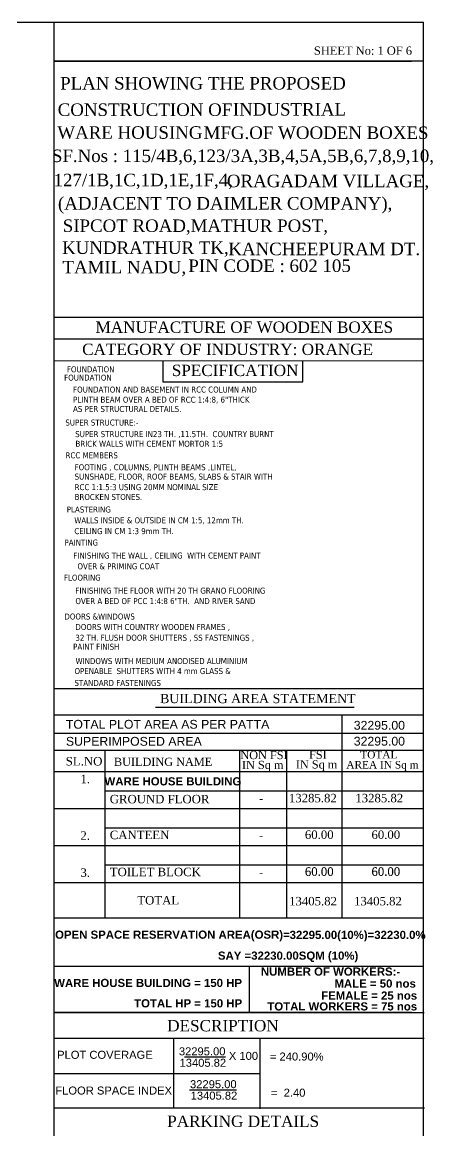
# Model space of a CAD drawing. Header units: metres. Extents: x 31037 to 31490, y -4422 to -3483.
# Drawn here: x 31336.5 to 31489.7, y -3896.1 to -3482.8 of the extents above; entities that cross this region are included whole.
import ezdxf
from ezdxf.enums import TextEntityAlignment as Align

# ---------------------------------------------------------------- set-up
doc = ezdxf.new("R2010")
doc.units = ezdxf.units.M
doc.header["$LTSCALE"] = 30
doc.header["$MEASUREMENT"] = 0
doc.layers.get('0').update_dxf_attribs({"color": 30, "lineweight": 40})
for name, color, linetype, lineweight in [('DIM', 5, 'Continuous', 25), ('JSC-K-Text 2', 7, 'Continuous', 20), ('JSC-L-Text 3', 7, 'Continuous', 20), ('TEXT', 11, 'Continuous', 30)]:
    doc.layers.add(name, color=color, linetype=linetype, lineweight=lineweight)
doc.layers.add('LE', color=3, linetype='Continuous')
doc.layers.add('txt', color=75, linetype='Continuous')
doc.styles.add('D', font='times.ttf')
doc.styles.add('JSC-Tahoma', font='tahoma.ttf')
doc.styles.add('off_name', font='arialbd.ttf')
doc.styles.add('RAM', font='dutchi.ttf')
doc.styles.add('ROMANC', font='times.ttf')
doc.styles.get("Standard").update_dxf_attribs({"font": 'times.ttf', "height": 0.05})
doc.styles.add('style2', font='arial.ttf')

msp = doc.modelspace()

# ---------------------------------------------------------------- linework, layer by layer
at = {"color": 0, "lineweight": 25}
for p, q in [((31486.18085, -3497.35985), (31348.35733, -3497.37413)), ((31481.7434, -3497.37413), (31348.35733, -3497.37413)), ((31481.7434, -3497.37413), (31348.35733, -3497.37413)), ((31481.7434, -3497.37413), (31348.35733, -3497.37413)), ((31486.18085, -3592.94436), (31348.35733, -3592.94682)), ((31486.18085, -3592.94436), (31348.35733, -3592.94682)), ((31486.18085, -3592.94436), (31348.35733, -3592.94682)), ((31486.18085, -3592.94436), (31348.35733, -3592.94682)), ((31486.18085, -3601.03369), (31348.35733, -3601.03634)), ((31486.18085, -3601.03369), (31348.35733, -3601.03634)), ((31486.18085, -3601.03369), (31348.35733, -3601.03634)), ((31486.18085, -3601.03369), (31348.35733, -3601.03634)), ((31486.18085, -3601.03388), (31348.35733, -3601.03653)), ((31486.18085, -3601.03388), (31348.35733, -3601.03653)), ((31486.18085, -3601.03388), (31348.35733, -3601.03653)), ((31486.18085, -3601.03388), (31348.35733, -3601.03653)), ((31486.18085, -3601.03388), (31348.35733, -3601.03634)), ((31486.18085, -3601.03388), (31348.35733, -3601.03634)), ((31486.18085, -3601.03388), (31348.35733, -3601.03634)), ((31486.18085, -3601.03388), (31348.35733, -3601.03634)), ((31486.18085, -3601.03407), (31348.35733, -3601.03653)), ((31486.18085, -3601.03407), (31348.35733, -3601.03653)), ((31486.18085, -3601.03407), (31348.35733, -3601.03653)), ((31486.18085, -3601.03407), (31348.35733, -3601.03653)), ((31486.18085, -3609.1234), (31348.35733, -3609.12605)), ((31486.18085, -3609.1234), (31348.35733, -3609.12605)), ((31486.18085, -3609.1234), (31348.35733, -3609.12605)), ((31486.18085, -3609.1234), (31348.35733, -3609.12605))]:
    msp.add_line(p, q, dxfattribs=at)
at = {"color": 0, "linetype": 'ByBlock', "lineweight": 25}
msp.add_line((31348.35733, -3497.37413), (31481.7434, -3497.37413), dxfattribs=at)
msp.add_line((31348.35733, -3497.37413), (31481.7434, -3497.37413), dxfattribs=at)
msp.add_line((31348.35733, -3497.37413), (31481.7434, -3497.37413), dxfattribs=at)
msp.add_line((31348.35733, -3497.37413), (31481.7434, -3497.37413), dxfattribs=at)
at = {"layer": 'DIM', "color": 0, "lineweight": 25}
for p, q in [((31036.8944, -3482.831), (31484.63417, -3482.831)), ((31036.8944, -3482.831), (31484.63417, -3482.831)), ((31036.8944, -3482.831), (31484.63417, -3482.831)), ((31036.8944, -3482.831), (31486.18085, -3482.831)), ((31348.35733, -3482.831), (31348.35733, -4133.39656)), ((31486.18085, -4133.39657), (31486.18085, -3482.831)), ((31388.91378, -3609.12527), (31388.91378, -3616.88474)), ((31441.17942, -3616.88474), (31441.17927, -3609.12427)), ((31388.91378, -3616.88474), (31441.17942, -3616.88474)), ((31348.14704, -3731.23567), (31486.08828, -3731.23567)), ((31367.31107, -3731.23631), (31486.08828, -3731.23567)), ((31367.31107, -3731.23631), (31486.08828, -3731.23567)), ((31367.31107, -3731.23631), (31486.08828, -3731.23567)), ((31386.24117, -3738.16978), (31460.36469, -3738.16978)), ((31348.23961, -3740.97677), (31485.81529, -3740.97038)), ((31348.23961, -3740.97677), (31485.81529, -3740.97038)), ((31348.23961, -3740.97677), (31485.81529, -3740.97038)), ((31348.23961, -3740.97677), (31485.81529, -3740.97038)), ((31348.23961, -3740.97677), (31485.81529, -3740.97038)), ((31348.23961, -3740.97677), (31485.81529, -3740.97038)), ((31348.23961, -3740.97677), (31485.81529, -3740.97038)), ((31348.23961, -3740.97677), (31485.81529, -3740.97038)), ((31348.23961, -3740.97677), (31485.81529, -3740.97038)), ((31348.23961, -3740.97677), (31485.81529, -3740.97038)), ((31348.23961, -3740.97677), (31485.81529, -3740.97038)), ((31348.23961, -3740.97677), (31485.81529, -3740.97038)), ((31348.23961, -3747.84819), (31485.84848, -3747.84819)), ((31348.23961, -3747.84819), (31485.84848, -3747.84819)), ((31348.23961, -3747.84819), (31485.84848, -3747.84819)), ((31348.23961, -3747.84819), (31485.84848, -3747.84819)), ((31348.23961, -3754.15742), (31485.87889, -3754.1507)), ((31348.23961, -3754.15742), (31485.87889, -3754.1507)), ((31348.23961, -3754.15742), (31485.87889, -3754.1507)), ((31348.23961, -3754.15742), (31485.87889, -3754.1507)), ((31367.40364, -3816.72908), (31367.40364, -3754.15742)), ((31367.40364, -3816.72908), (31367.40364, -3754.15742)), ((31367.40364, -3816.72908), (31367.40364, -3754.15742)), ((31367.40364, -3816.72908), (31367.40364, -3754.15742)), ((31417.5409, -3754.15741), (31417.5409, -3816.72908)), ((31417.5409, -3754.15741), (31417.5409, -3816.72908)), ((31417.5409, -3754.15741), (31417.5409, -3816.72908)), ((31417.5409, -3754.15741), (31417.5409, -3816.72908)), ((31417.5409, -3754.15742), (31417.5409, -3816.72908)), ((31417.5409, -3754.15742), (31417.5409, -3816.72908)), ((31417.5409, -3754.15742), (31417.5409, -3816.72908)), ((31417.5409, -3754.15742), (31417.5409, -3816.72908)), ((31417.5409, -3754.15742), (31417.5409, -3816.72908)), ((31417.5409, -3754.15742), (31417.5409, -3816.72908)), ((31417.5409, -3754.15742), (31417.5409, -3816.72908)), ((31417.5409, -3754.15742), (31417.5409, -3816.72908)), ((31435.09384, -3754.15742), (31435.09384, -3816.72908)), ((31435.09384, -3754.15742), (31435.09384, -3816.72908)), ((31435.09384, -3754.15742), (31435.09384, -3816.72908)), ((31435.09384, -3754.15742), (31435.09384, -3816.72908)), ((31455.67983, -3754.15742), (31455.67983, -3816.72908)), ((31455.67983, -3754.15742), (31455.67983, -3816.72908)), ((31455.67983, -3754.15742), (31455.67983, -3816.72908)), ((31455.67983, -3754.15742), (31455.67983, -3816.72908)), ((31348.23961, -3762.10075), (31485.91725, -3762.10075)), ((31348.23961, -3762.10075), (31485.91725, -3762.10075)), ((31348.23961, -3762.10075), (31485.91725, -3762.10075)), ((31348.23961, -3762.10075), (31485.91725, -3762.10075)), ((31367.40364, -3769.28051), (31486.04758, -3769.28051)), ((31367.40364, -3769.28051), (31486.04758, -3769.28051)), ((31367.40364, -3769.28051), (31486.04758, -3769.28051)), ((31367.40364, -3769.28051), (31486.04758, -3769.28051)), ((31348.23961, -3775.89832), (31486.04758, -3775.89832)), ((31348.23961, -3775.89832), (31486.04758, -3775.89832)), ((31348.23961, -3775.89832), (31486.04758, -3775.89832)), ((31348.23961, -3775.89832), (31486.04758, -3775.89832)), ((31367.40364, -3775.89832), (31484.41477, -3775.89832)), ((31367.40364, -3775.89832), (31484.41454, -3775.89832)), ((31367.40364, -3775.89832), (31484.41477, -3775.89832)), ((31367.40364, -3775.89832), (31484.41454, -3775.89832)), ((31367.40364, -3775.89832), (31484.41477, -3775.89832)), ((31367.40364, -3775.89832), (31484.41454, -3775.89832)), ((31367.40364, -3775.89832), (31484.41477, -3775.89832)), ((31367.40364, -3775.89832), (31484.41454, -3775.89832)), ((31367.40364, -3783.07808), (31486.01848, -3783.07808)), ((31367.40364, -3783.07808), (31486.01848, -3783.07808)), ((31367.40364, -3783.07808), (31486.01848, -3783.07808)), ((31367.40364, -3783.07808), (31486.01848, -3783.07808)), ((31348.23961, -3789.69589), (31486.04758, -3789.69589)), ((31348.23961, -3789.69589), (31486.04758, -3789.69589)), ((31348.23961, -3789.69589), (31486.04758, -3789.69589)), ((31348.23961, -3789.69589), (31486.04758, -3789.69589)), ((31367.40364, -3796.87565), (31486.04758, -3796.87565)), ((31367.40364, -3796.87565), (31486.04758, -3796.87565)), ((31367.40364, -3796.87565), (31486.04758, -3796.87565)), ((31367.40364, -3796.87565), (31486.04758, -3796.87565)), ((31348.23961, -3803.49346), (31486.04758, -3803.49346)), ((31348.23961, -3803.49346), (31486.04758, -3803.49346)), ((31348.23961, -3803.49346), (31486.04758, -3803.49346)), ((31348.23961, -3803.49346), (31486.04758, -3803.49346)), ((31348.23961, -3803.49346), (31486.04758, -3803.49346)), ((31348.23961, -3803.49346), (31486.04758, -3803.49346)), ((31348.23961, -3803.49346), (31486.04758, -3803.49346)), ((31348.23961, -3803.49346), (31486.04758, -3803.49346)), ((31348.23961, -3816.72844), (31486.18085, -3816.72844)), ((31367.40364, -3816.72908), (31486.18085, -3816.72844)), ((31367.40364, -3816.72908), (31486.18085, -3816.72844)), ((31367.40364, -3816.72908), (31486.18085, -3816.72844)), ((31348.16643, -3834.64785), (31486.06985, -3834.64785)), ((31421.16004, -3834.64785), (31421.16004, -3851.92585)), ((31481.85514, -3851.92586), (31348.46907, -3851.92584)), ((31481.85514, -3851.92586), (31348.46907, -3851.92584)), ((31348.46907, -3851.92585), (31486.47901, -3851.92585)), ((31481.85514, -3851.92585), (31348.46907, -3851.92585)), ((31481.85514, -3851.92585), (31348.46907, -3851.92585)), ((31481.85514, -3851.92585), (31348.46907, -3851.92585)), ((31481.85514, -3851.92585), (31348.46907, -3851.92585)), ((31486.55469, -3887.56304), (31348.46907, -3887.56304)), ((31486.55469, -3887.56305), (31348.46907, -3887.56304)), ((31486.55469, -3887.56304), (31348.46907, -3887.56304)), ((31486.55469, -3887.56304), (31348.46907, -3887.56304)), ((31486.55469, -3887.56305), (31348.46907, -3887.56304)), ((31486.55469, -3887.56304), (31348.46907, -3887.56304))]:
    msp.add_line(p, q, dxfattribs=at)
at = {"layer": 'TEXT', "color": 0, "lineweight": 25}
msp.add_line((31455.67983, -3740.97677), (31455.67983, -3754.15742), dxfattribs=at)
msp.add_line((31455.67983, -3740.97677), (31455.67983, -3754.15742), dxfattribs=at)
msp.add_line((31455.67983, -3740.97677), (31455.67983, -3754.15742), dxfattribs=at)
msp.add_line((31455.67983, -3740.97677), (31455.67983, -3754.15742), dxfattribs=at)
at = {"layer": 'txt', "color": 0, "lineweight": 25}
for p, q in [((31481.82468, -3851.92585), (31348.44464, -3851.92585)), ((31481.82468, -3851.92585), (31348.44464, -3851.92585)), ((31481.82468, -3851.92585), (31348.44464, -3851.92585)), ((31481.82468, -3851.92585), (31348.44464, -3851.92585)), ((31486.42951, -3861.62091), (31348.44464, -3861.62091)), ((31486.42951, -3861.62091), (31348.44464, -3861.62091)), ((31486.42951, -3861.62091), (31348.44464, -3861.62091)), ((31486.42951, -3861.62091), (31348.44464, -3861.62091)), ((31392.9167, -3861.62091), (31392.9167, -3887.56304)), ((31425.0768, -3861.62091), (31425.0768, -3887.89422)), ((31425.0768, -3861.62091), (31425.0768, -3887.89422)), ((31425.0768, -3861.62091), (31425.0768, -3887.89422)), ((31425.0768, -3861.62091), (31425.0768, -3887.89422)), ((31397.08529, -3868.52055), (31412.28583, -3868.52055)), ((31397.08529, -3868.52055), (31412.28583, -3868.52055)), ((31397.08529, -3868.52055), (31412.28583, -3868.52055)), ((31397.08529, -3868.52055), (31412.28583, -3868.52055)), ((31348.43861, -3874.75756), (31425.0768, -3874.75756)), ((31348.43861, -3874.75756), (31425.0768, -3874.75756)), ((31348.43861, -3874.75756), (31425.0768, -3874.75756)), ((31348.43861, -3874.75756), (31425.0768, -3874.75756)), ((31398.94503, -3880.76913), (31416.43957, -3880.76913)), ((31398.94503, -3880.76913), (31416.43957, -3880.76913)), ((31398.94503, -3880.76913), (31416.43957, -3880.76913)), ((31398.94503, -3880.76913), (31416.43957, -3880.76913)), ((31486.55469, -3887.56304), (31348.44464, -3887.56304)), ((31486.55469, -3887.56304), (31348.44464, -3887.56304)), ((31486.55469, -3887.56304), (31348.44464, -3887.56304)), ((31486.55469, -3887.56304), (31348.44464, -3887.56304))]:
    msp.add_line(p, q, dxfattribs=at)

# ---------------------------------------------------------------- texts
at = {"color": 0, "lineweight": 25}
for s, height, p in [('MANUFACTURE OF WOODEN BOXES', 4.2328249, (31363.85988, -3598.63361)), ('CATEGORY OF INDUSTRY: ORANGE ', 4.2328249, (31358.86295, -3606.8898)), ('SPECIFICATION', 4.2328249, (31392.30013, -3614.72923)), ('SPECIFICATION', 4.2328249, (31392.30013, -3614.72923)), ('SPECIFICATION', 4.2328249, (31392.30013, -3614.72923)), ('SPECIFICATION', 4.2328249, (31392.30013, -3614.72923)), ('DESCRIPTION', 4.2347738, (31390.58343, -3858.99081)), ('PARKING DETAILS', 4.2347738, (31390.58343, -3894.628))]:
    msp.add_text(s, height=height, dxfattribs=at).set_placement(p)
at = {"color": 0, "lineweight": 25, "extrusion": (0, 0, -1), "style": 'ROMANC', "text_generation_flag": 4}
msp.add_text('BUILDING AREA STATEMENT', height=3.4504836, rotation=180, dxfattribs=at).set_placement((-31387.90785, -3736.65824))
at = {"color": 0, "lineweight": 25, "style": 'ROMANC', "text_generation_flag": 6}
for s, height, p in [('NON FSI', 3.022411, (31417.87881, -3757.51349)), ('NON FSI', 3.022411, (31417.87881, -3757.51349)), ('NON FSI', 3.022411, (31417.87881, -3757.51349)), ('NON FSI', 3.022411, (31417.87881, -3757.51349)), ('FSI', 3.022411, (31443.48917, -3757.38685)), ('FSI', 3.022411, (31443.48917, -3757.38685)), ('FSI', 3.022411, (31443.48917, -3757.38685)), ('FSI', 3.022411, (31443.48917, -3757.38685)), ('TOTAL', 2.803679, (31462.58885, -3757.24929)), ('TOTAL', 2.803679, (31462.58885, -3757.24929)), ('TOTAL', 2.803679, (31462.58885, -3757.24929)), ('TOTAL', 2.803679, (31462.58885, -3757.24929)), ('SL.NO', 3.170136, (31352.7189, -3759.88367)), ('SL.NO', 3.170136, (31352.7189, -3759.88367)), ('SL.NO', 3.170136, (31352.7189, -3759.88367)), ('SL.NO', 3.170136, (31352.7189, -3759.88367)), ('BUILDING NAME', 3.022411, (31370.72977, -3760.03011)), ('BUILDING NAME', 3.022411, (31370.72977, -3760.03011)), ('BUILDING NAME', 3.022411, (31370.72977, -3760.03011)), ('BUILDING NAME', 3.022411, (31370.72977, -3760.03011)), ('IN Sq m', 3.022411, (31418.47063, -3761.17989)), ('IN Sq m', 3.022411, (31418.47063, -3761.17989)), ('IN Sq m', 3.022411, (31418.47063, -3761.17989)), ('IN Sq m', 3.022411, (31418.47063, -3761.17989)), ('IN Sq m', 3.022411, (31438.57644, -3761.00476)), ('IN Sq m', 3.022411, (31438.57644, -3761.00476)), ('IN Sq m', 3.022411, (31438.57644, -3761.00476)), ('IN Sq m', 3.022411, (31438.57644, -3761.00476)), ('AREA IN Sq m', 2.803679, (31457.38599, -3761.02518)), ('AREA IN Sq m', 2.803679, (31457.38599, -3761.02518)), ('AREA IN Sq m', 2.803679, (31457.38599, -3761.02518)), ('AREA IN Sq m', 2.803679, (31457.38599, -3761.02518))]:
    msp.add_text(s, height=height, rotation=180, dxfattribs=at).set_placement(p)
at = {"color": 0, "lineweight": 25}
for s, height, style, p in [('1.', 3.151485, 'D', (31358.22447, -3766.51119)), ('1.', 3.151485, 'D', (31358.22447, -3766.51119)), ('1.', 3.151485, 'D', (31358.22447, -3766.51119)), ('1.', 3.151485, 'D', (31358.22447, -3766.51119)), ('WARE HOUSE BUILDING', 3.043636, 'off_name', (31367.21954, -3767.31785)), ('GROUND FLOOR', 3.1514847, 'D', (31369.17456, -3773.99826)), ('GROUND FLOOR', 3.1514847, 'D', (31369.17456, -3773.99826)), ('GROUND FLOOR', 3.1514847, 'D', (31369.17456, -3773.99826)), ('GROUND FLOOR', 3.1514847, 'D', (31369.17456, -3773.99826)), ('2.', 3.151485, 'D', (31358.22447, -3787.59678)), ('CANTEEN', 3.151485, 'D', (31369.17456, -3787.3496)), ('3.', 3.151485, 'D', (31358.22447, -3801.39621)), ('TOILET BLOCK', 3.1514847, 'D', (31369.17456, -3801.14903)), ('TOTAL', 3.151485, 'D', (31379.44094, -3811.70056)), ('TOTAL', 3.151485, 'D', (31379.44094, -3811.70056)), ('TOTAL', 3.151485, 'D', (31379.44094, -3811.70056)), ('TOTAL', 3.151485, 'D', (31379.44094, -3811.70056)), ('OPEN SPACE RESERVATION AREA(OSR)=  ', 3.043636, 'off_name', (31348.77474, -3824.46955)), ('32295.00(10%%%)=32230.0%%%', 3.043636, 'off_name', (31436.25639, -3824.55374)), ('SAY =32230.00SQM (10%%%)', 3.043636, 'off_name', (31409.5169, -3832.28505)), ('NUMBER OF WORKERS:- ', 3.043636, 'off_name', (31425.53822, -3838.22512)), ('WARE HOUSE BUILDING = 150 HP', 3.043636, 'off_name', (31348.44015, -3842.46334)), ('MALE = 50 nos', 3.043636, 'off_name', (31452.96271, -3842.67713)), ('TOTAL HP = 150 HP', 3.043636, 'off_name', (31378.25738, -3850.05882)), ('FEMALE = 25 nos', 3.043636, 'off_name', (31448.02002, -3847.16586)), ('TOTAL WORKERS = 75 nos', 3.043636, 'off_name', (31427.94606, -3851.20689))]:
    msp.add_text(s, height=height, dxfattribs=dict(at, style=style)).set_placement(p)
at = {"color": 0, "lineweight": 25, "style": 'D'}
for s, height, p in [('-', 3.15148, (31426.42582, -3773.66067)), ('-', 3.15148, (31426.42582, -3773.66067)), ('-', 3.15148, (31426.42582, -3773.66067)), ('-', 3.15148, (31426.42582, -3773.66067)), ('13285.82', 3.151485, (31453.83552, -3773.61073)), ('13285.82', 3.151485, (31478.61054, -3773.61073)), ('60.00', 3.151485, (31452.65568, -3787.25739)), ('60.00', 3.151485, (31477.48593, -3787.25739)), ('-', 3.15148, (31426.42582, -3787.55317)), ('-', 3.15148, (31426.42582, -3787.55317)), ('-', 3.15148, (31426.42582, -3787.55317)), ('-', 3.15148, (31426.42582, -3787.55317)), ('-', 3.15148, (31426.42582, -3801.3526)), ('-', 3.15148, (31426.42582, -3801.3526)), ('-', 3.15148, (31426.42582, -3801.3526)), ('-', 3.15148, (31426.42582, -3801.3526)), ('60.00', 3.151485, (31452.65568, -3800.96003)), ('60.00', 3.151485, (31452.65568, -3800.96003)), ('60.00', 3.151485, (31452.65568, -3800.96003)), ('60.00', 3.151485, (31452.65568, -3801.05682)), ('60.00', 3.151485, (31477.48593, -3800.96003)), ('60.00', 3.151485, (31477.48593, -3800.96003)), ('60.00', 3.151485, (31477.48593, -3800.96003)), ('60.00', 3.151485, (31477.48593, -3801.05682)), ('13405.82', 3.151485, (31453.90411, -3812.0283)), ('13405.82', 3.151485, (31478.11693, -3812.0283))]:
    msp.add_text(s, height=height, dxfattribs=at).set_placement(p, align=Align.RIGHT)
at = {"layer": 'JSC-K-Text 2', "color": 0, "lineweight": 25, "style": 'JSC-Tahoma'}
for s, p in [('FOUNDATION AND BASEMENT IN RCC COLUMN AND ', (31355.46947, -3620.88007)), ('FOUNDATION AND BASEMENT IN RCC COLUMN AND ', (31355.46947, -3620.88007)), ('FOUNDATION AND BASEMENT IN RCC COLUMN AND ', (31355.46947, -3620.88007)), ('FOUNDATION AND BASEMENT IN RCC COLUMN AND ', (31355.46947, -3620.88007)), ('PLINTH BEAM OVER A BED OF RCC 1:4:8, 6"THICK ', (31355.46947, -3624.64814)), ('PLINTH BEAM OVER A BED OF RCC 1:4:8, 6"THICK ', (31355.46947, -3624.64814)), ('PLINTH BEAM OVER A BED OF RCC 1:4:8, 6"THICK ', (31355.46947, -3624.64814)), ('PLINTH BEAM OVER A BED OF RCC 1:4:8, 6"THICK ', (31355.46947, -3624.64814)), ('AS PER STRUCTURAL DETAILS.', (31355.46947, -3628.11002)), ('AS PER STRUCTURAL DETAILS.', (31355.46947, -3628.11002)), ('AS PER STRUCTURAL DETAILS.', (31355.46947, -3628.11002)), ('AS PER STRUCTURAL DETAILS.', (31355.46947, -3628.11002)), ('SUPER STRUCTURE IN23 TH. ,11.5TH.  COUNTRY BURNT', (31356.2685, -3637.49126)), ('SUPER STRUCTURE IN23 TH. ,11.5TH.  COUNTRY BURNT', (31356.2685, -3637.49126)), ('SUPER STRUCTURE IN23 TH. ,11.5TH.  COUNTRY BURNT', (31356.2685, -3637.49126)), ('SUPER STRUCTURE IN23 TH. ,11.5TH.  COUNTRY BURNT', (31356.2685, -3637.49126)), (' BRICK WALLS WITH CEMENT MORTOR 1:5', (31355.53053, -3641.10304)), (' BRICK WALLS WITH CEMENT MORTOR 1:5', (31355.53053, -3641.10304)), (' BRICK WALLS WITH CEMENT MORTOR 1:5', (31355.53053, -3641.10304)), (' BRICK WALLS WITH CEMENT MORTOR 1:5', (31355.53053, -3641.10304)), ('FOOTING , COLUMNS, PLINTH BEAMS ,LINTEL,', (31356.05578, -3649.82258)), ('FOOTING , COLUMNS, PLINTH BEAMS ,LINTEL,', (31356.05578, -3649.82258)), ('FOOTING , COLUMNS, PLINTH BEAMS ,LINTEL,', (31356.05578, -3649.82258)), ('FOOTING , COLUMNS, PLINTH BEAMS ,LINTEL,', (31356.05578, -3649.82258)), ('SUNSHADE, FLOOR, ROOF BEAMS, SLABS & STAIR WITH', (31356.05578, -3653.31963)), ('SUNSHADE, FLOOR, ROOF BEAMS, SLABS & STAIR WITH', (31356.05578, -3653.31963)), ('SUNSHADE, FLOOR, ROOF BEAMS, SLABS & STAIR WITH', (31356.05578, -3653.31963)), ('SUNSHADE, FLOOR, ROOF BEAMS, SLABS & STAIR WITH', (31356.05578, -3653.31963)), ('RCC 1:1.5:3 USING 20MM NOMINAL SIZE', (31356.05578, -3657.26025)), ('RCC 1:1.5:3 USING 20MM NOMINAL SIZE', (31356.05578, -3657.26025)), ('RCC 1:1.5:3 USING 20MM NOMINAL SIZE', (31356.05578, -3657.26025)), ('RCC 1:1.5:3 USING 20MM NOMINAL SIZE', (31356.05578, -3657.26025)), ('BROCKEN STONES.', (31356.05578, -3660.90828)), ('BROCKEN STONES.', (31356.05578, -3660.90828)), ('BROCKEN STONES.', (31356.05578, -3660.90828)), ('BROCKEN STONES.', (31356.05578, -3660.90828)), ('WALLS INSIDE & OUTSIDE IN CM 1:5, 12mm TH.', (31355.94582, -3669.63271)), ('WALLS INSIDE & OUTSIDE IN CM 1:5, 12mm TH.', (31355.94582, -3669.63271)), ('WALLS INSIDE & OUTSIDE IN CM 1:5, 12mm TH.', (31355.94582, -3669.63271)), ('WALLS INSIDE & OUTSIDE IN CM 1:5, 12mm TH.', (31355.94582, -3669.63271)), ('CEILING IN CM 1:3 9mm TH.', (31355.94582, -3673.65621)), ('CEILING IN CM 1:3 9mm TH.', (31355.94582, -3673.65621)), ('CEILING IN CM 1:3 9mm TH.', (31355.94582, -3673.65621)), ('CEILING IN CM 1:3 9mm TH.', (31355.94582, -3673.65621)), ('FINISHING THE WALL , CEILING  WITH CEMENT PAINT', (31355.58217, -3682.7477)), ('FINISHING THE WALL , CEILING  WITH CEMENT PAINT', (31355.58217, -3682.7477)), ('FINISHING THE WALL , CEILING  WITH CEMENT PAINT', (31355.58217, -3682.7477)), ('FINISHING THE WALL , CEILING  WITH CEMENT PAINT', (31355.58217, -3682.7477)), (' OVER & PRIMING COAT', (31356.27702, -3686.75224)), (' OVER & PRIMING COAT', (31356.27702, -3686.75224)), (' OVER & PRIMING COAT', (31356.27702, -3686.75224)), (' OVER & PRIMING COAT', (31356.27702, -3686.75224)), ('FINISHING THE FLOOR WITH 20 TH GRANO FLOORING', (31356.34713, -3695.82823)), ('FINISHING THE FLOOR WITH 20 TH GRANO FLOORING', (31356.34713, -3695.82823)), ('FINISHING THE FLOOR WITH 20 TH GRANO FLOORING', (31356.34713, -3695.82823)), ('FINISHING THE FLOOR WITH 20 TH GRANO FLOORING', (31356.34713, -3695.82823)), ('OVER A BED OF PCC 1:4:8 6"TH.  AND RIVER SAND', (31356.34713, -3699.72119)), ('OVER A BED OF PCC 1:4:8 6"TH.  AND RIVER SAND', (31356.34713, -3699.72119)), ('OVER A BED OF PCC 1:4:8 6"TH.  AND RIVER SAND', (31356.34713, -3699.72119)), ('OVER A BED OF PCC 1:4:8 6"TH.  AND RIVER SAND', (31356.34713, -3699.72119)), ('DOORS WITH COUNTRY WOODEN FRAMES ,', (31356.34713, -3709.38394)), ('DOORS WITH COUNTRY WOODEN FRAMES ,', (31356.34713, -3709.38394)), ('DOORS WITH COUNTRY WOODEN FRAMES ,', (31356.34713, -3709.38394)), ('DOORS WITH COUNTRY WOODEN FRAMES ,', (31356.34713, -3709.38394)), ('PAINT FINISH', (31355.50276, -3716.74256)), ('PAINT FINISH', (31355.50276, -3716.74256)), ('PAINT FINISH', (31355.50276, -3716.74256)), ('PAINT FINISH', (31355.50276, -3716.74256)), (' 32 TH. FLUSH DOOR SHUTTERS , SS FASTENINGS ,', (31355.50276, -3713.38313)), (' 32 TH. FLUSH DOOR SHUTTERS , SS FASTENINGS ,', (31355.50276, -3713.38313)), (' 32 TH. FLUSH DOOR SHUTTERS , SS FASTENINGS ,', (31355.50276, -3713.38313)), (' 32 TH. FLUSH DOOR SHUTTERS , SS FASTENINGS ,', (31355.50276, -3713.38313)), ('WINDOWS WITH MEDIUM ANODISED ALUMINIUM ', (31356.41877, -3722.08441)), ('WINDOWS WITH MEDIUM ANODISED ALUMINIUM ', (31356.41877, -3722.08441)), ('WINDOWS WITH MEDIUM ANODISED ALUMINIUM ', (31356.41877, -3722.08441)), ('WINDOWS WITH MEDIUM ANODISED ALUMINIUM ', (31356.41877, -3722.08441)), ('OPENABLE  SHUTTERS WITH 4 mm GLASS & ', (31356.00548, -3725.81395)), ('OPENABLE  SHUTTERS WITH 4 mm GLASS & ', (31356.00548, -3725.81395)), ('OPENABLE  SHUTTERS WITH 4 mm GLASS & ', (31356.00548, -3725.81395)), ('OPENABLE  SHUTTERS WITH 4 mm GLASS & ', (31356.00548, -3725.81395)), ('STANDARD FASTENINGS', (31356.00548, -3730.23916)), ('STANDARD FASTENINGS', (31356.00548, -3730.23916)), ('STANDARD FASTENINGS', (31356.00548, -3730.23916)), ('STANDARD FASTENINGS', (31356.00548, -3730.23916))]:
    msp.add_text(s, height=2.230892, dxfattribs=at).set_placement(p)
at = {"layer": 'JSC-L-Text 3', "color": 0, "lineweight": 25, "style": 'JSC-Tahoma'}
for s, p in [('FOUNDATION', (31353.17194, -3613.34217)), ('FOUNDATION', (31353.17194, -3613.34217)), ('FOUNDATION', (31353.17194, -3613.34217)), ('FOUNDATION', (31352.14068, -3616.43413)), ('SUPER STRUCTURE:-', (31352.60338, -3633.17847)), ('SUPER STRUCTURE:-', (31352.60338, -3633.17847)), ('SUPER STRUCTURE:-', (31352.60338, -3633.17847)), ('SUPER STRUCTURE:-', (31352.60338, -3633.17847)), ('RCC MEMBERS', (31352.66567, -3645.40122)), ('RCC MEMBERS', (31352.66567, -3645.40122)), ('RCC MEMBERS', (31352.66567, -3645.40122)), ('RCC MEMBERS', (31352.66567, -3645.40122)), ('PLASTERING', (31353.13119, -3665.5882)), ('PLASTERING', (31353.13119, -3665.5882)), ('PLASTERING', (31353.13119, -3665.5882)), ('PLASTERING', (31353.13119, -3665.5882)), ('PAINTING', (31352.27656, -3677.90232)), ('PAINTING', (31352.27656, -3677.90232)), ('PAINTING', (31352.27656, -3677.90232)), ('PAINTING', (31352.27656, -3677.90232)), (' FLOORING', (31351.22651, -3690.98285)), (' FLOORING', (31351.22651, -3690.98285)), (' FLOORING', (31351.22651, -3690.98285)), (' FLOORING', (31351.22651, -3690.98285)), ('DOORS &WINDOWS', (31352.24588, -3705.47681)), ('DOORS &WINDOWS', (31352.24588, -3705.47681)), ('DOORS &WINDOWS', (31352.24588, -3705.47681)), ('DOORS &WINDOWS', (31352.24588, -3705.47681))]:
    msp.add_text(s, height=2.230892, dxfattribs=at).set_placement(p)
at = {"layer": 'LE', "color": 0, "linetype": 'ByBlock', "lineweight": 25, "style": 'RAM'}
msp.add_text('SHEET No: 1 OF 6', height=3.0715065, dxfattribs=at).set_placement((31445.30289, -3494.97367, 1.05187))
at = {"layer": 'TEXT', "color": 0, "lineweight": 25}
for s, p in [('PLAN SHOWING THE PROPOSED ', (31350.66678, -3507.9269)), ('PLAN SHOWING THE PROPOSED ', (31350.66678, -3507.9269)), ('PLAN SHOWING THE PROPOSED ', (31350.66678, -3507.9269)), ('PLAN SHOWING THE PROPOSED ', (31350.66678, -3507.9269)), ('CONSTRUCTION OF ', (31349.74404, -3517.77322)), ('CONSTRUCTION OF ', (31349.74404, -3517.77322)), ('CONSTRUCTION OF ', (31349.74404, -3517.77322)), ('CONSTRUCTION OF ', (31349.74404, -3517.77322)), ('INDUSTRIAL  ', (31415.06729, -3517.64797)), ('WARE HOUSING  ', (31349.59394, -3526.27877)), ('WARE HOUSING  ', (31349.59394, -3526.27877)), ('MFG.OF WOODEN BOXES', (31404.17086, -3526.36356)), ('MFG.OF WOODEN BOXES', (31404.17086, -3526.36356)), ('SF.Nos : 115/4B,6,123/3A,3B,4,5A,5B,6,7,8,9,10,', (31347.58482, -3534.97445)), ('127/1B,1C,1D,1E,1F,4,', (31348.21863, -3543.9899)), ('ORAGADAM VILLAGE,', (31412.83647, -3544.34023)), ('(ADJACENT TO DAIMLER COMPANY),', (31349.84029, -3552.68109)), ('(ADJACENT TO DAIMLER COMPANY),', (31349.84029, -3552.68109)), ('SIPCOT ROAD,MATHUR POST,', (31351.63097, -3561.02614)), ('SIPCOT ROAD,MATHUR POST,', (31351.63097, -3561.02614)), ('KUNDRATHUR TK,', (31351.36669, -3569.21805)), ('KUNDRATHUR TK,', (31351.36669, -3569.21805)), ('KANCHEEPURAM DT.', (31413.37501, -3569.68167)), ('KANCHEEPURAM DT.', (31413.37501, -3569.68167)), ('TAMIL NADU,', (31351.52172, -3576.46941)), ('TAMIL NADU,', (31351.52172, -3576.46941)), ('PIN CODE : 602 105', (31398.46762, -3575.94565)), ('PIN CODE : 602 105', (31398.46762, -3575.94565))]:
    msp.add_text(s, height=4.6592032, dxfattribs=at).set_placement(p)
at = {"layer": 'TEXT', "color": 0, "lineweight": 25, "style": 'style2'}
for s, height, p in [('TOTAL PLOT AREA AS PER PATTA', 3.2808867, (31352.78912, -3746.1787)), ('TOTAL PLOT AREA AS PER PATTA', 3.2808867, (31352.78912, -3746.1787)), ('TOTAL PLOT AREA AS PER PATTA', 3.2808867, (31352.78912, -3746.1787)), ('TOTAL PLOT AREA AS PER PATTA', 3.2808867, (31352.78912, -3746.1787)), ('32295.00', 3.280887, (31460.16599, -3746.55647)), ('SUPERIMPOSED AREA', 3.2808867, (31352.80448, -3752.52352)), ('SUPERIMPOSED AREA', 3.2808867, (31352.80448, -3752.52352)), ('SUPERIMPOSED AREA', 3.2808867, (31352.80448, -3752.52352)), ('SUPERIMPOSED AREA', 3.2808867, (31352.80448, -3752.52352)), ('32295.00', 3.280887, (31460.16599, -3752.47587))]:
    msp.add_text(s, height=height, dxfattribs=at).set_placement(p)
at = {"layer": 'txt', "color": 0, "lineweight": 25, "style": 'style2'}
for s, height, p in [('PLOT COVERAGE', 2.9826243, (31349.53139, -3869.21592)), ('PLOT COVERAGE', 2.9826243, (31349.53139, -3869.21592)), ('PLOT COVERAGE', 2.9826243, (31349.53139, -3869.21592)), ('PLOT COVERAGE', 2.9826243, (31349.53139, -3869.21592)), ('32295.00', 2.982624, (31394.94531, -3867.928)), ('X 100', 2.982624, (31413.58571, -3869.62753)), ('X 100', 2.982624, (31413.58571, -3869.62753)), ('X 100', 2.982624, (31413.58571, -3869.62753)), ('X 100', 2.982624, (31413.58571, -3869.62753)), ('= 240.90%%%', 2.9826243, (31428.88156, -3869.86741)), ('13405.82', 2.982624, (31395.19063, -3872.18587)), ('FLOOR SPACE INDEX', 2.9826243, (31348.86648, -3882.54408)), ('FLOOR SPACE INDEX', 2.9826243, (31348.86648, -3882.54408)), ('FLOOR SPACE INDEX', 2.9826243, (31348.86648, -3882.54408)), ('FLOOR SPACE INDEX', 2.9826243, (31348.86648, -3882.54408)), ('32295.00', 2.982624, (31399.09904, -3880.17657)), ('13405.82', 2.982624, (31399.34436, -3884.43445)), ('=  2.40', 2.982624, (31429.28388, -3883.3413))]:
    msp.add_text(s, height=height, dxfattribs=at).set_placement(p)

doc.saveas('drawing.dxf')
